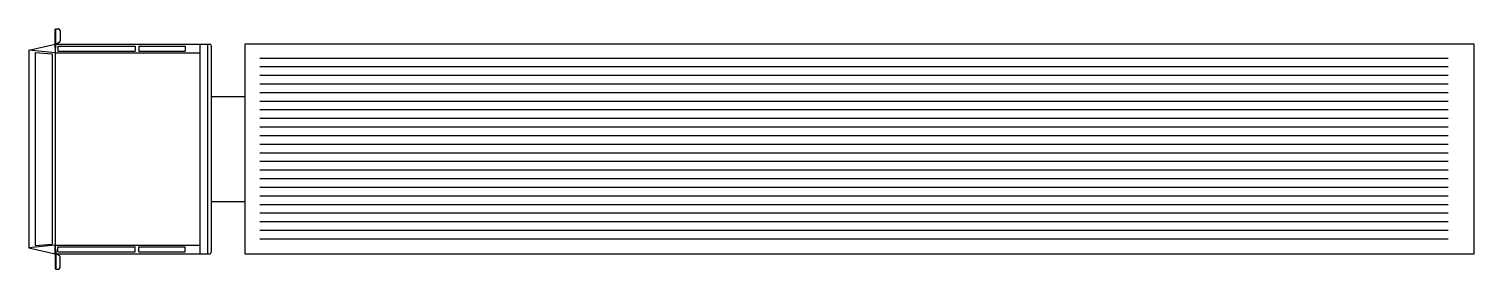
# Model space of a CAD drawing. Extents: x 3301 to 20065, y 2138 to 4928.
import ezdxf

# ---------------------------------------------------------------- set-up
doc = ezdxf.new("R2010")
doc.units = 0
doc.header["$LTSCALE"] = 100
doc.header["$MEASUREMENT"] = 0
doc.layers.add('LX-CAR', color=6, linetype='CONTINUOUS')

msp = doc.modelspace()

# ---------------------------------------------------------------- linework, layer by layer
at = {"layer": 'LX-CAR'}
for p, q in [((3606, 4922), (3615, 4928)), ((3606, 4704), (3606, 4922)), ((3615, 4704), (3615, 4928)), ((3615, 4928), (3643, 4928)), ((3663, 4908), (3663, 4788)), ((3301, 4682), (3606, 4752)), ((3606, 4752), (3606, 4652)), ((3606, 4704), (3615, 4704)), ((3653, 4771), (3615, 4747)), ((3620, 4752), (5396, 4752)), ((3637, 4729), (4532, 4729)), ((3637, 4729), (3637, 4669)), ((4532, 4729), (4532, 4669)), ((4578, 4729), (5113, 4729)), ((4578, 4729), (4578, 4669)), ((5113, 4729), (5113, 4669)), ((5282, 4752), (5282, 2314)), ((5371, 4752), (5371, 2314)), ((5416, 4732), (5416, 2334)), ((20065, 4752), (5805, 4752)), ((5805, 4752), (5805, 2314)), ((20065, 2314), (20065, 4752)), ((3301, 4682), (3301, 2384)), ((3606, 4652), (3301, 4682)), ((3374, 4655), (3374, 2411)), ((3374, 4655), (3570, 4638)), ((3570, 4638), (3570, 2428)), ((3606, 4652), (5282, 4652)), ((3606, 4652), (3606, 2314)), ((3637, 4669), (4532, 4669)), ((4578, 4669), (5113, 4669)), ((5980, 4590), (19763, 4590)), ((5980, 4490), (19763, 4490)), ((5980, 4390), (19763, 4390)), ((5980, 4290), (19763, 4290)), ((5416, 4143), (5805, 4143)), ((5980, 4190), (19763, 4190)), ((5980, 4090), (19763, 4090)), ((5980, 3990), (19763, 3990)), ((5980, 3890), (19763, 3890)), ((5980, 3790), (19763, 3790)), ((5980, 3690), (19763, 3690)), ((5980, 3590), (19763, 3590)), ((5980, 3490), (19763, 3490)), ((5980, 3390), (19763, 3390)), ((5980, 3290), (19763, 3290)), ((5980, 3190), (19763, 3190)), ((5980, 3090), (19763, 3090)), ((5416, 2923), (5805, 2923)), ((5980, 2990), (19763, 2990)), ((5980, 2890), (19763, 2890)), ((5980, 2790), (19763, 2790)), ((5980, 2690), (19763, 2690)), ((5980, 2590), (19763, 2590)), ((3606, 2414), (3301, 2384)), ((3301, 2384), (3606, 2314)), ((3374, 2411), (3570, 2428)), ((3606, 2414), (5282, 2414)), ((3606, 2314), (3606, 2414)), ((3606, 2362), (3615, 2362)), ((3606, 2362), (3606, 2144)), ((3615, 2362), (3615, 2138)), ((3637, 2397), (4532, 2397)), ((3637, 2337), (3637, 2397)), ((4532, 2337), (4532, 2397)), ((4578, 2397), (5113, 2397)), ((4578, 2337), (4578, 2397)), ((5113, 2337), (5113, 2397)), ((5980, 2490), (19763, 2490)), ((3653, 2295), (3615, 2319)), ((3620, 2314), (5396, 2314)), ((3637, 2337), (4532, 2337)), ((3663, 2158), (3663, 2278)), ((4578, 2337), (5113, 2337)), ((5805, 2314), (20065, 2314)), ((3606, 2144), (3615, 2138)), ((3615, 2138), (3643, 2138))]:
    msp.add_line(p, q, dxfattribs=at)
for centre, start, end in [((3643, 4908), 0, 90), ((3643, 4788), 301.551, 0), ((5396, 4732), 0, 90), ((3643, 2278), 0, 58.449), ((5396, 2334), 270, 0), ((5396, 2334), 270, 0), ((3643, 2158), 270, 0)]:
    msp.add_arc(centre, 20, start, end, dxfattribs=at)

doc.saveas('drawing.dxf')
